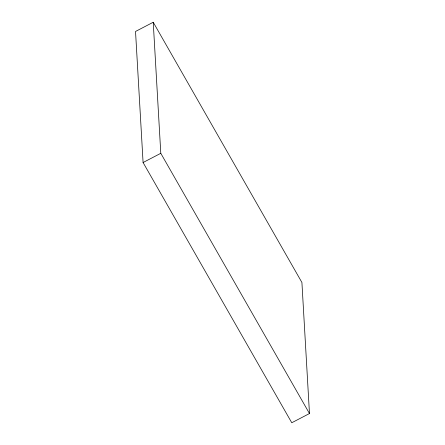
<?xml version="1.0" encoding="UTF-8"?>
<svg xmlns="http://www.w3.org/2000/svg" width="445" height="445" viewBox="0 0 445 445"><rect width="100%" height="100%" fill="white"/><g stroke="black" fill="none" stroke-linecap="round" stroke-linejoin="round"><path stroke-width="0.67" d="M153.23 22.25L135.53 31.462L143.084 162.52L291.77 422.75L309.47 413.539L301.916 282.48L153.23 22.25L160.79 153.308L309.47 413.539M143.084 162.52L160.79 153.308"/></g></svg>
